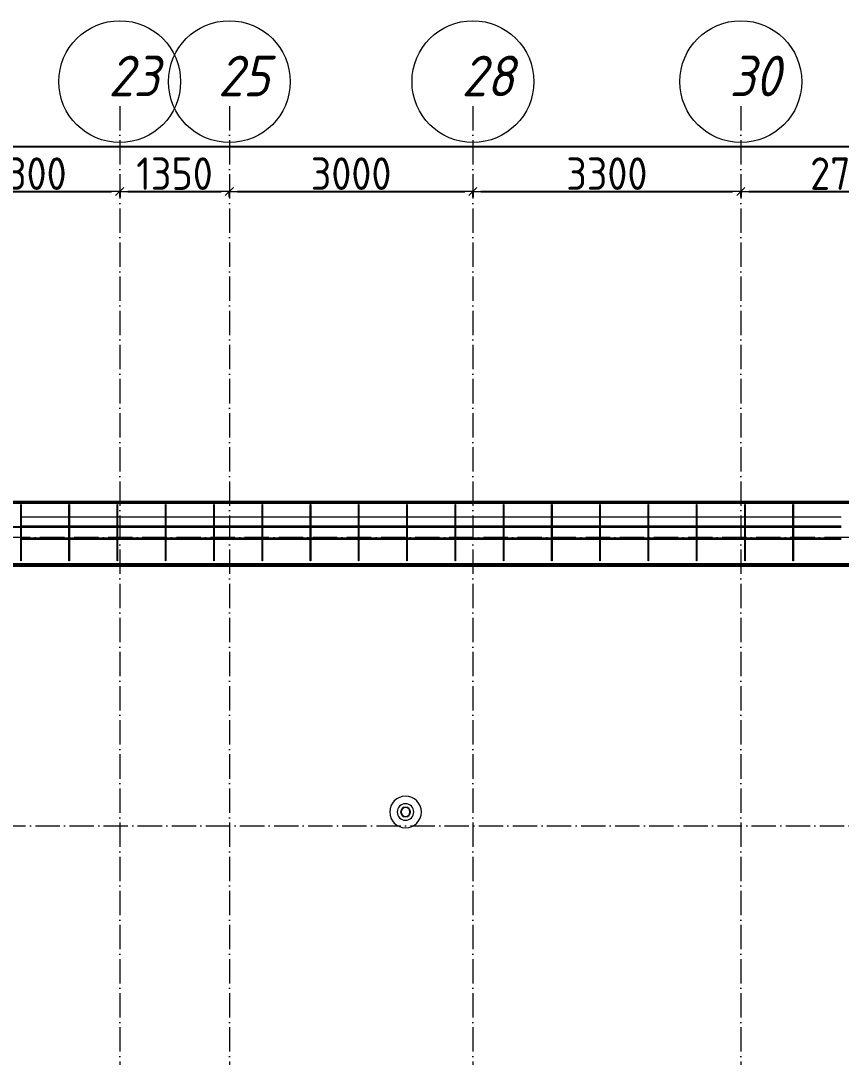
# Model space of a CAD drawing. Header units: millimetres. Extents: x -401725 to 250493, y 305116 to 802890.
# Drawn here: x 17789 to 27896, y 538197 to 550959 of the extents above; entities that cross this region are included whole.
import ezdxf

# ---------------------------------------------------------------- set-up
doc = ezdxf.new("R2010")
doc.units = ezdxf.units.MM
doc.linetypes.add('50_200_ШТРИХ_1Т_ш5_п1_п1_', pattern=[700, 500, -100, 0, -100])
for name, color, linetype, lineweight in [('A-____-____-DIMS', 7, 'Continuous', 9), ('A-FLOR-____-OTLN', 7, 'Continuous', 9), ('A-GENM-____-MCUT', 7, 'Continuous', 25), ('A-GENM-____-OTLN', 7, 'Continuous', 9), ('A-ROOF-____-OTLN', 7, 'Continuous', 9), ('S-GRID-____-IDEN', 7, 'Continuous', 9), ('S-GRID-____-OTLN-1', 7, '50_200_ШТРИХ_1Т_ш5_п1_п1_', 9)]:
    doc.layers.add(name, color=color, linetype=linetype, lineweight=lineweight)
doc.styles.add('ISOCPEUR_I_9', font='isocpeui.ttf', dxfattribs={"width": 0.9, "height": 250})
doc.styles.add('СПДС', font='isocpeur.ttf', dxfattribs={"width": 0.9})
doc.dimstyles.new('Размера А3', dxfattribs={"dimtxt": 200, "dimasz": 100, "dimexe": 70, "dimexo": 100, "dimgap": 20, "dimtad": 1, "dimdec": 0, "dimrnd": 10, "dimzin": 0, "dimdsep": 46, "dimtxsty": 'СПДС', "dimblk": 'ARROWHEAD_6', "dimcen": 1, "dimclrd": 256, "dimclre": 256, "dimclrt": 256, "dimazin": 0, "dimtfac": 1, "dimtdec": 0, "dimtmove": 2, "dimatfit": 3, "dimfxl": 1, "dimtolj": 1, "dimtzin": 0, "dimarcsym": 0})

# ---------------------------------------------------------------- blocks, each defined once
blk = doc.blocks.new('141_Фартук_СКБ - 141_Фартук_СКБ_вентфасад-30031396-АР1_План отверстий 2 этажа в осях 1-64_Ю-ЯЯ')
at = {"layer": 'A-GENM-____-MCUT'}
for p, q in [((26160, 758), (0, 758)), ((0, 757), (26160, 757)), ((26160, -29), (0, -29)), ((0, -30), (26160, -30))]:
    blk.add_line(p, q, dxfattribs=at)
at = {"layer": 'A-GENM-____-OTLN'}
for p, q in [((0, 765), (26160, 765)), ((0, 752), (26160, 752)), ((0, 743), (26160, 743)), ((0, 743), (26160, 743)), ((0, -11), (26160, -11)), ((0, -12), (26160, -12))]:
    blk.add_line(p, q, dxfattribs=at)
blk = doc.blocks.new('Элемент крепления - Пластина-30015157-АР1_План отверстий 2 этажа в осях 1-64_Ю-ЯЯ')
at = {"layer": 'A-GENM-____-OTLN'}
for p, q in [((25651, 85294), (25651, 85988)), ((25651, 85988), (25656, 85988)), ((25656, 85988), (25656, 85294)), ((25656, 85294), (25651, 85294))]:
    blk.add_line(p, q, dxfattribs=at)
blk = doc.blocks.new('Швеллер - 140х58-30031487-АР1_План отверстий 2 этажа в осях 1-64_Ю-ЯЯ')
at = {"layer": 'A-GENM-____-MCUT'}
for p, q in [((-4159, 71), (-3570, 71)), ((-2975, 75), (-3565, 75)), ((-3565, 71), (-2975, 71)), ((-2381, 75), (-2970, 75)), ((-2970, 71), (-2381, 71)), ((-1786, 75), (-2376, 75)), ((-2376, 71), (-1786, 71)), ((-1192, 75), (-1781, 75)), ((-1781, 71), (-1192, 71)), ((-597, 75), (-1187, 75)), ((-1187, 71), (-597, 71)), ((-3, 75), (-592, 75)), ((-592, 71), (-3, 71)), ((592, 75), (2, 75)), ((2, 71), (592, 71)), ((1187, 75), (597, 75)), ((597, 71), (1187, 71)), ((1781, 75), (1192, 75)), ((1192, 71), (1781, 71)), ((2376, 75), (1786, 75)), ((1786, 71), (2376, 71)), ((2970, 75), (2381, 75)), ((2381, 71), (2970, 71)), ((3565, 75), (2975, 75)), ((2975, 71), (3565, 71)), ((4159, 75), (3570, 75)), ((3570, 71), (4159, 71)), ((4754, 75), (4164, 75)), ((4164, 71), (4754, 71)), ((5348, 75), (4759, 75)), ((4759, 71), (5348, 71)), ((5943, 75), (5353, 75)), ((5353, 71), (5943, 71)), ((6538, 75), (5948, 75)), ((5948, 71), (6538, 71)), ((-2975, -71), (-3565, -71)), ((-3565, -75), (-2975, -75)), ((-2381, -71), (-2970, -71)), ((-2970, -75), (-2381, -75)), ((-1786, -71), (-2376, -71)), ((-2376, -75), (-1786, -75)), ((-1192, -71), (-1781, -71)), ((-1781, -75), (-1192, -75)), ((-597, -71), (-1187, -71)), ((-1187, -75), (-597, -75)), ((-3, -71), (-592, -71)), ((-592, -75), (-3, -75)), ((592, -71), (2, -71)), ((2, -75), (592, -75)), ((1187, -71), (597, -71)), ((597, -75), (1187, -75)), ((1781, -71), (1192, -71)), ((1192, -75), (1781, -75)), ((2376, -71), (1786, -71)), ((1786, -75), (2376, -75)), ((2970, -71), (2381, -71)), ((2381, -75), (2970, -75)), ((3565, -71), (2975, -71)), ((2975, -75), (3565, -75)), ((4159, -71), (3570, -71)), ((3570, -75), (4159, -75)), ((4754, -71), (4164, -71)), ((4164, -75), (4754, -75)), ((5348, -71), (4759, -71)), ((4759, -75), (5348, -75)), ((5943, -71), (5353, -71)), ((5353, -75), (5943, -75)), ((6538, -71), (5948, -71)), ((5948, -75), (6538, -75))]:
    blk.add_line(p, q, dxfattribs=at)
blk = doc.blocks.new('Кровельный аэратор - 143_Кровельный аэратор-15605992-АР1_План отверстий 2 этажа в осях 1-64_Ю-ЯЯ')
at = {"layer": 'A-GENM-____-OTLN'}
for radius, start, end in [(195, 360, 180), (195, 180, 360), (102, 360, 180), (102, 180, 360), (60, 360, 180), (60, 180, 360), (55, 360, 180), (55, 180, 360)]:
    blk.add_arc((0, 0), radius, start, end, dxfattribs=at)
blk = doc.blocks.new('Ось сетки - Круг_Ø6_00__ISO-2_5_0_9K_-25732049-АР1_План отверстий 2 этажа в осях 1-64_Ю-ЯЯ')
at = {"layer": 'S-GRID-____-IDEN'}
blk.add_circle((0, 0), 3, dxfattribs=at)
blk = doc.blocks.new('ARROWHEAD_6')
at = {"color": 0, "linetype": 'Continuous'}
for p, q in [((0, 0), (-1, 0)), ((-0.5, -0.5), (0.5, 0.5))]:
    blk.add_line(p, q, dxfattribs=at)
blk = doc.blocks.new('*D4636')
at = {"layer": 'A-____-____-DIMS', "lineweight": -2, "transparency": 16777216}
for p, q in [((16708, 548862), (16708, 548786)), ((16808, 548856), (18908, 548856)), ((19008, 548862), (19008, 548786))]:
    blk.add_line(p, q, dxfattribs=at)
at = {"layer": 'Defpoints', "color": 0, "lineweight": 30, "transparency": 16777216}
for p in [(16708, 548962), (19008, 548962), (19008, 548856)]:
    blk.add_point(p, dxfattribs=at)
at = {"layer": 'A-____-____-DIMS', "lineweight": -2, "transparency": 16777216, "xscale": 100, "yscale": 100, "zscale": 100, "rotation": 180}
blk.add_blockref('ARROWHEAD_6', (16708, 548856), dxfattribs=at)
at = {"layer": 'A-____-____-DIMS', "lineweight": -2, "transparency": 16777216, "xscale": 100, "yscale": 100, "zscale": 100}
blk.add_blockref('ARROWHEAD_6', (19008, 548856), dxfattribs=at)
at = {"layer": 'A-____-____-DIMS', "transparency": 16777216, "insert": (17858, 549076), "char_height": 400, "width": 2.49, "attachment_point": 5, "style": 'СПДС'}
blk.add_mtext('\\A1;2300', dxfattribs=at)
blk = doc.blocks.new('*D4637')
at = {"layer": 'A-____-____-DIMS', "lineweight": -2, "transparency": 16777216}
for p, q in [((19008, 548862), (19008, 548786)), ((19108, 548856), (20258, 548856)), ((20358, 548862), (20358, 548786))]:
    blk.add_line(p, q, dxfattribs=at)
at = {"layer": 'Defpoints', "color": 0, "lineweight": 30, "transparency": 16777216}
for p in [(19008, 548962), (20358, 548962), (20358, 548856)]:
    blk.add_point(p, dxfattribs=at)
at = {"layer": 'A-____-____-DIMS', "lineweight": -2, "transparency": 16777216, "xscale": 100, "yscale": 100, "zscale": 100, "rotation": 180}
blk.add_blockref('ARROWHEAD_6', (19008, 548856), dxfattribs=at)
at = {"layer": 'A-____-____-DIMS', "lineweight": -2, "transparency": 16777216, "xscale": 100, "yscale": 100, "zscale": 100}
blk.add_blockref('ARROWHEAD_6', (20358, 548856), dxfattribs=at)
at = {"layer": 'A-____-____-DIMS', "transparency": 16777216, "insert": (19683, 549076), "char_height": 400, "width": 2.3, "attachment_point": 5, "style": 'СПДС'}
blk.add_mtext('\\A1;1350', dxfattribs=at)
blk = doc.blocks.new('*D4638')
at = {"layer": 'A-____-____-DIMS', "lineweight": -2, "transparency": 16777216}
for p, q in [((20358, 548862), (20358, 548786)), ((20458, 548856), (23258, 548856)), ((23358, 548862), (23358, 548786))]:
    blk.add_line(p, q, dxfattribs=at)
at = {"layer": 'Defpoints', "color": 0, "lineweight": 30, "transparency": 16777216}
for p in [(20358, 548962), (23358, 548962), (23358, 548856)]:
    blk.add_point(p, dxfattribs=at)
at = {"layer": 'A-____-____-DIMS', "lineweight": -2, "transparency": 16777216, "xscale": 100, "yscale": 100, "zscale": 100, "rotation": 180}
blk.add_blockref('ARROWHEAD_6', (20358, 548856), dxfattribs=at)
at = {"layer": 'A-____-____-DIMS', "lineweight": -2, "transparency": 16777216, "xscale": 100, "yscale": 100, "zscale": 100}
blk.add_blockref('ARROWHEAD_6', (23358, 548856), dxfattribs=at)
at = {"layer": 'A-____-____-DIMS', "transparency": 16777216, "insert": (21858, 549076), "char_height": 400, "width": 2.49, "attachment_point": 5, "style": 'СПДС'}
blk.add_mtext('\\A1;3000', dxfattribs=at)
blk = doc.blocks.new('*D4639')
at = {"layer": 'A-____-____-DIMS', "lineweight": -2, "transparency": 16777216}
for p, q in [((23358, 548862), (23358, 548786)), ((23458, 548856), (26558, 548856)), ((26658, 548862), (26658, 548786))]:
    blk.add_line(p, q, dxfattribs=at)
at = {"layer": 'Defpoints', "color": 0, "lineweight": 30, "transparency": 16777216}
for p in [(23358, 548962), (26658, 548962), (26658, 548856)]:
    blk.add_point(p, dxfattribs=at)
at = {"layer": 'A-____-____-DIMS', "lineweight": -2, "transparency": 16777216, "xscale": 100, "yscale": 100, "zscale": 100, "rotation": 180}
blk.add_blockref('ARROWHEAD_6', (23358, 548856), dxfattribs=at)
at = {"layer": 'A-____-____-DIMS', "lineweight": -2, "transparency": 16777216, "xscale": 100, "yscale": 100, "zscale": 100}
blk.add_blockref('ARROWHEAD_6', (26658, 548856), dxfattribs=at)
at = {"layer": 'A-____-____-DIMS', "transparency": 16777216, "insert": (25008, 549076), "char_height": 400, "width": 2.49, "attachment_point": 5, "style": 'СПДС'}
blk.add_mtext('\\A1;3300', dxfattribs=at)
blk = doc.blocks.new('*D4640')
at = {"layer": 'A-____-____-DIMS', "lineweight": -2, "transparency": 16777216}
for p, q in [((26658, 548862), (26658, 548786)), ((26758, 548856), (29258, 548856)), ((29358, 548862), (29358, 548786))]:
    blk.add_line(p, q, dxfattribs=at)
at = {"layer": 'Defpoints', "color": 0, "lineweight": 30, "transparency": 16777216}
for p in [(26658, 548962), (29358, 548962), (29358, 548856)]:
    blk.add_point(p, dxfattribs=at)
at = {"layer": 'A-____-____-DIMS', "lineweight": -2, "transparency": 16777216, "xscale": 100, "yscale": 100, "zscale": 100, "rotation": 180}
blk.add_blockref('ARROWHEAD_6', (26658, 548856), dxfattribs=at)
at = {"layer": 'A-____-____-DIMS', "lineweight": -2, "transparency": 16777216, "xscale": 100, "yscale": 100, "zscale": 100}
blk.add_blockref('ARROWHEAD_6', (29358, 548856), dxfattribs=at)
at = {"layer": 'A-____-____-DIMS', "transparency": 16777216, "insert": (28008, 549076), "char_height": 400, "width": 2.49, "attachment_point": 5, "style": 'СПДС'}
blk.add_mtext('\\A1;2700', dxfattribs=at)
blk = doc.blocks.new('*D4573')
at = {"layer": 'A-____-____-DIMS', "lineweight": -2, "transparency": 16777216}
for p, q in [((-17942, 549415), (-17942, 549339)), ((-17842, 549409), (33027, 549409)), ((85458, 549409), (34435, 549409)), ((85558, 549415), (85558, 549339))]:
    blk.add_line(p, q, dxfattribs=at)
at = {"layer": 'Defpoints', "color": 0, "lineweight": 30, "transparency": 16777216}
for p in [(-17942, 549515), (85558, 549515), (85558, 549409)]:
    blk.add_point(p, dxfattribs=at)
at = {"layer": 'A-____-____-DIMS', "lineweight": -2, "transparency": 16777216, "xscale": 100, "yscale": 100, "zscale": 100, "rotation": 180}
blk.add_blockref('ARROWHEAD_6', (-17942, 549409), dxfattribs=at)
at = {"layer": 'A-____-____-DIMS', "lineweight": -2, "transparency": 16777216, "xscale": 100, "yscale": 100, "zscale": 100}
blk.add_blockref('ARROWHEAD_6', (85558, 549409), dxfattribs=at)
at = {"layer": 'A-____-____-DIMS', "transparency": 16777216, "insert": (33047, 549835), "char_height": 400, "width": 3.54, "attachment_point": 1, "line_spacing_factor": 1.149209, "style": 'СПДС'}
blk.add_mtext('\\A1;103500', dxfattribs=at)
blk = doc.blocks.new('2этаж')
at = {"layer": 'S-GRID-____-OTLN-1', "color": 251, "ltscale": 0.6, "true_color": 0x636466}
for p, q in [((19008.3, 549908.8), (19008.3, 536263.3)), ((20358.3, 549908.8), (20358.3, 511907.5)), ((23358.3, 549908.8), (23358.3, 511907.5)), ((26658.3, 549908.8), (26658.3, 525691.4)), ((88482.7, 544597), (-20260.4, 544597)), ((-20260.4, 541047), (88482.7, 541047))]:
    blk.add_line(p, q, dxfattribs=at)
at = {"layer": 'S-GRID-____-IDEN', "xscale": 250, "yscale": 250, "zscale": 99.99999999999993, "rotation": 180}
for p in [(19008.3, 550208.8), (20358.3, 550208.8), (23358.3, 550208.8), (26658.3, 550208.8)]:
    blk.add_blockref('Ось сетки - Круг_Ø6_00__ISO-2_5_0_9K_-25732049-АР1_План отверстий 2 этажа в осях 1-64_Ю-ЯЯ', p, dxfattribs=at)
at = {"layer": 'S-GRID-____-IDEN', "char_height": 500, "width": 404.05, "attachment_point": 1, "style": 'ISOCPEUR_I_9'}
for s, insert in [('23', (18869.4, 550528.5)), ('25', (20219.4, 550528.5)), ('28', (23219.4, 550528.5)), ('30', (26519.4, 550528.5))]:
    blk.add_mtext(s, dxfattribs=dict(at, insert=insert))
at = {"layer": 'A-____-____-DIMS'}
dim = blk.add_linear_dim(base=(85558.3, 549408.6), p1=(-17941.7, 549514.7), p2=(85558.3, 549514.7), dimstyle='Размера А3', override={"dimtxt": 400}, dxfattribs=at)
dim.commit()
dim.dimension.update_dxf_attribs({"geometry": '*D4573', "text_midpoint": (33731.2, 549568.6), "dimtype": 160})
for base, p1, p2, picture, middle in [((19008.3, 548856.4), (16708.3, 548962.5), (19008.3, 548962.5), '*D4636', (17858.3, 549076.4)), ((20358.3, 548856.4), (19008.3, 548962.5), (20358.3, 548962.5), '*D4637', (19683.3, 549076.4)), ((23358.3, 548856.4), (20358.3, 548962.5), (23358.3, 548962.5), '*D4638', (21858.3, 549076.4)), ((26658.3, 548856.4), (23358.3, 548962.5), (26658.3, 548962.5), '*D4639', (25008.3, 549076.4)), ((29358.3, 548856.4), (26658.3, 548962.5), (29358.3, 548962.5), '*D4640', (28008.3, 549076.4))]:
    dim = blk.add_linear_dim(base=base, p1=p1, p2=p2, dimstyle='Размера А3', override={"dimtxt": 400}, dxfattribs=at)
    dim.commit()
    dim.dimension.update_dxf_attribs({"geometry": picture, "text_midpoint": middle})

msp = doc.modelspace()

# ---------------------------------------------------------------- linework, layer by layer
at = {"layer": 'A-FLOR-____-OTLN', "color": 18, "true_color": 0x000000}
for p, q in [((18383.1094, 544846.983), (17793.5639, 544846.983)), ((18977.6548, 544846.983), (18388.1094, 544846.983)), ((19572.2003, 544846.983), (18982.6548, 544846.983)), ((20166.7457, 544846.983), (19577.2003, 544846.983)), ((20761.2912, 544846.983), (20171.7457, 544846.983)), ((21355.8366, 544846.983), (20766.2912, 544846.983)), ((21950.3821, 544846.983), (21360.8366, 544846.983)), ((22544.9275, 544846.983), (21955.3821, 544846.983)), ((23139.473, 544846.983), (22549.9275, 544846.983)), ((23734.0184, 544846.983), (23144.473, 544846.983)), ((24328.5639, 544846.983), (23739.0184, 544846.983)), ((24923.1094, 544846.983), (24333.5639, 544846.983)), ((25517.6548, 544846.983), (24928.1094, 544846.983)), ((26112.2003, 544846.983), (25522.6548, 544846.983)), ((26706.7457, 544846.983), (26117.2003, 544846.983)), ((27301.2912, 544846.983), (26711.7457, 544846.983)), ((27895.8366, 544846.983), (27306.2912, 544846.983)), ((8278.3366, 544276.983), (34438.3366, 544276.983))]:
    msp.add_line(p, q, dxfattribs=at)
at = {"layer": 'A-ROOF-____-OTLN'}
msp.add_line((22428.3366, 544261.4207), (22428.3366, 544276.983), dxfattribs=at)

# ---------------------------------------------------------------- block references
at = {"color": 18, "true_color": 0x000000}
msp.add_blockref('2этаж', (0, 0), dxfattribs=at)
at = {"layer": 'A-GENM-____-OTLN', "color": 18, "true_color": 0x000000, "rotation": 180}
msp.add_blockref('141_Фартук_СКБ - 141_Фартук_СКБ_вентфасад-30031396-АР1_План отверстий 2 этажа в осях 1-64_Ю-ЯЯ', (34438.3366, 545003.983), dxfattribs=at)
at = {"layer": 'A-GENM-____-OTLN'}
for name, p in [('Элемент крепления - Пластина-30015157-АР1_План отверстий 2 этажа в осях 1-64_Ю-ЯЯ', (-7862.5725, 459015.941)), ('Элемент крепления - Пластина-30015157-АР1_План отверстий 2 этажа в осях 1-64_Ю-ЯЯ', (-7268.027, 459015.941)), ('Элемент крепления - Пластина-30015157-АР1_План отверстий 2 этажа в осях 1-64_Ю-ЯЯ', (-6673.4816, 459015.941)), ('Элемент крепления - Пластина-30015157-АР1_План отверстий 2 этажа в осях 1-64_Ю-ЯЯ', (-6078.9361, 459015.941)), ('Элемент крепления - Пластина-30015157-АР1_План отверстий 2 этажа в осях 1-64_Ю-ЯЯ', (-5484.3906, 459015.941)), ('Элемент крепления - Пластина-30015157-АР1_План отверстий 2 этажа в осях 1-64_Ю-ЯЯ', (-4889.8452, 459015.941)), ('Элемент крепления - Пластина-30015157-АР1_План отверстий 2 этажа в осях 1-64_Ю-ЯЯ', (-4295.2997, 459015.941)), ('Элемент крепления - Пластина-30015157-АР1_План отверстий 2 этажа в осях 1-64_Ю-ЯЯ', (-3700.7543, 459015.941)), ('Элемент крепления - Пластина-30015157-АР1_План отверстий 2 этажа в осях 1-64_Ю-ЯЯ', (-3106.2088, 459015.941)), ('Элемент крепления - Пластина-30015157-АР1_План отверстий 2 этажа в осях 1-64_Ю-ЯЯ', (-2511.6634, 459015.941)), ('Элемент крепления - Пластина-30015157-АР1_План отверстий 2 этажа в осях 1-64_Ю-ЯЯ', (-1917.1179, 459015.941)), ('Элемент крепления - Пластина-30015157-АР1_План отверстий 2 этажа в осях 1-64_Ю-ЯЯ', (-1322.5725, 459015.941)), ('Элемент крепления - Пластина-30015157-АР1_План отверстий 2 этажа в осях 1-64_Ю-ЯЯ', (-728.027, 459015.941)), ('Элемент крепления - Пластина-30015157-АР1_План отверстий 2 этажа в осях 1-64_Ю-ЯЯ', (-133.4816, 459015.941)), ('Элемент крепления - Пластина-30015157-АР1_План отверстий 2 этажа в осях 1-64_Ю-ЯЯ', (461.0639, 459015.941)), ('Элемент крепления - Пластина-30015157-АР1_План отверстий 2 этажа в осях 1-64_Ю-ЯЯ', (1055.6094, 459015.941)), ('Элемент крепления - Пластина-30015157-АР1_План отверстий 2 этажа в осях 1-64_Ю-ЯЯ', (1650.1548, 459015.941)), ('Кровельный аэратор - 143_Кровельный аэратор-15605992-АР1_План отверстий 2 этажа в осях 1-64_Ю-ЯЯ', (22528.3366, 541216.983))]:
    msp.add_blockref(name, p, dxfattribs=at)
at = {"layer": 'A-GENM-____-OTLN', "color": 18, "true_color": 0x000000}
msp.add_blockref('Швеллер - 140х58-30031487-АР1_План отверстий 2 этажа в осях 1-64_Ю-ЯЯ', (21358.3366, 544656.983), dxfattribs=at)

doc.saveas('drawing.dxf')
